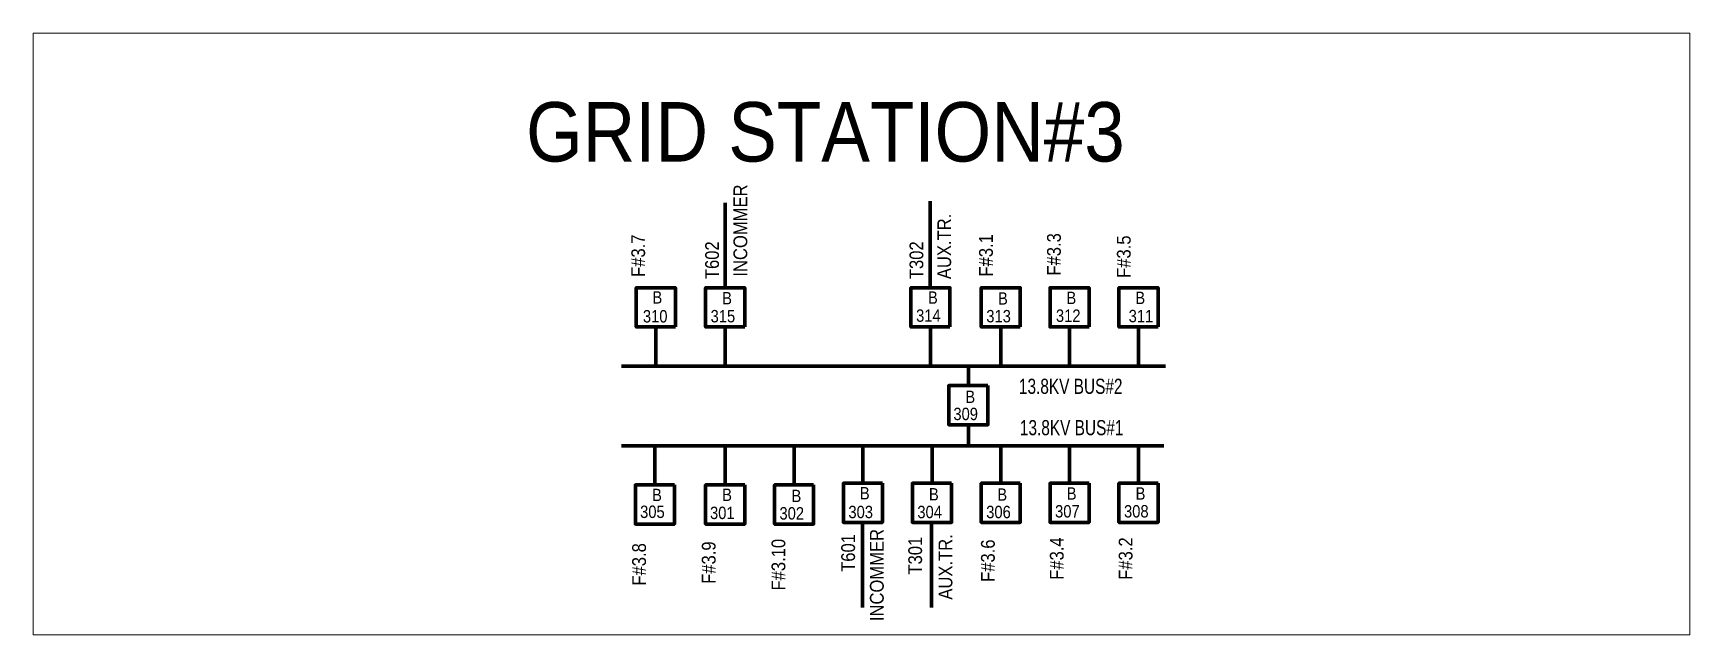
# Model space of a CAD drawing. Header units: metres. Extents: x 65984 to 144644, y -19036 to 23726.
# Drawn here: x 125443 to 127159, y 13770 to 14393 of the extents above; entities that cross this region are included whole.
import ezdxf
from ezdxf.enums import TextEntityAlignment as Align

# ---------------------------------------------------------------- set-up
doc = ezdxf.new("R2010")
doc.units = ezdxf.units.M
doc.header["$MEASUREMENT"] = 0
doc.layers.add('GRID STATION 01', color=7, linetype='Continuous', lineweight=40)
doc.layers.add('O H MAIN FEEDER', color=4, linetype='Continuous', lineweight=100)
doc.styles.add('Style-Arial', font='arial.ttf')
doc.styles.add('Style-msdefault', font='msdefault.shx')

msp = doc.modelspace()

# ---------------------------------------------------------------- linework, layer by layer
at = {"layer": 'GRID STATION 01', "lineweight": 140, "ltscale": 30}
for p, q in [((126159.8, 14129.6), (126159.8, 14217.5)), ((126372.2, 14131.1), (126372.2, 14219.1)), ((126301.9, 13798.7), (126301.9, 13886.7)), ((126373.4, 13798.7), (126373.4, 13886.7))]:
    msp.add_line(p, q, dxfattribs=at)
at = {"layer": 'GRID STATION 01', "lineweight": 211, "ltscale": 0.379284}
for p, q in [((126087.9, 14048.3), (126087.9, 14089.1)), ((126159.8, 14048.3), (126159.8, 14089.1)), ((126372.3, 14048.3), (126372.3, 14089.1)), ((126445.1, 14048.3), (126445.1, 14089.1)), ((126516.4, 14048.3), (126516.4, 14089.1)), ((126587.8, 14048.3), (126587.8, 14089.1)), ((126615.9, 14048.3), (126052.3, 14048.3)), ((126411.6, 14028.3), (126411.6, 14048.3)), ((126411.6, 13987.8), (126411.6, 13967.8)), ((126614.2, 13965.8), (126052.5, 13965.8)), ((126231.1, 13967), (126231.1, 13925.5)), ((126302.4, 13965.8), (126302.4, 13927.2)), ((126374, 13965.8), (126374, 13927.2)), ((126516.4, 13965.8), (126516.4, 13927.2)), ((126587.8, 13965.8), (126587.8, 13927.2))]:
    msp.add_line(p, q, dxfattribs=at)
at = {"layer": 'GRID STATION 01', "color": 3, "lineweight": 211, "ltscale": 0.379284}
msp.add_line((126087.1, 13965.8), (126087.1, 13925.5), dxfattribs=at)
at = {"layer": 'GRID STATION 01', "color": 5, "lineweight": 211, "ltscale": 0.379284}
msp.add_line((126159.8, 13965.8), (126159.8, 13925.5), dxfattribs=at)
at = {"layer": 'GRID STATION 01', "color": 1, "lineweight": 211, "ltscale": 0.379284}
msp.add_line((126445.1, 13965.8), (126445.1, 13927.2), dxfattribs=at)
at = {"layer": 'GRID STATION 01', "color": 1, "lineweight": 106, "ltscale": 0.379284, "flags": 128}
for points in [[(126108.2, 14089.1), (126067.7, 14089.1), (126067.7, 14129.6), (126108.2, 14129.6)], [(126180, 14089.1), (126139.5, 14089.1), (126139.5, 14129.6), (126180, 14129.6)], [(126392.5, 14089.1), (126352.1, 14089.1), (126352.1, 14129.6), (126392.5, 14129.6)], [(126465.3, 14089.1), (126424.9, 14089.1), (126424.9, 14129.6), (126465.3, 14129.6)], [(126536.7, 14089.1), (126496.2, 14089.1), (126496.2, 14129.6), (126536.7, 14129.6)], [(126608, 14089.1), (126567.5, 14089.1), (126567.5, 14129.6), (126608, 14129.6)], [(126251.4, 13925.5), (126210.9, 13925.5), (126210.9, 13885), (126251.4, 13885)], [(126322.7, 13927.2), (126282.2, 13927.2), (126282.2, 13886.7), (126322.7, 13886.7)], [(126394.2, 13927.2), (126353.7, 13927.2), (126353.7, 13886.7), (126394.2, 13886.7)], [(126465.3, 13927.2), (126424.9, 13927.2), (126424.9, 13886.7), (126465.3, 13886.7)], [(126536.7, 13927.2), (126496.2, 13927.2), (126496.2, 13886.7), (126536.7, 13886.7)], [(126608, 13927.2), (126567.5, 13927.2), (126567.5, 13886.7), (126608, 13886.7)]]:
    msp.add_lwpolyline(points, close=True, dxfattribs=at)
at = {"layer": 'GRID STATION 01', "lineweight": 106, "ltscale": 0.379284, "flags": 128}
msp.add_lwpolyline([(126431.8, 14028.3), (126391.3, 14028.3), (126391.3, 13987.8), (126431.8, 13987.8)], close=True, dxfattribs=at)
at = {"layer": 'GRID STATION 01', "color": 3, "lineweight": 106, "ltscale": 0.379284, "flags": 128}
msp.add_lwpolyline([(126107.3, 13925.5), (126066.8, 13925.5), (126066.8, 13885), (126107.3, 13885)], close=True, dxfattribs=at)
at = {"layer": 'GRID STATION 01', "color": 5, "lineweight": 106, "ltscale": 0.379284, "flags": 128}
msp.add_lwpolyline([(126180, 13925.5), (126139.5, 13925.5), (126139.5, 13885), (126180, 13885)], close=True, dxfattribs=at)
at = {"layer": 'O H MAIN FEEDER', "color": 140, "linetype": 'Continuous', "lineweight": 13, "flags": 128}
msp.add_lwpolyline([(125443.2, 14393.1), (127158.7, 14393.1), (127158.7, 13770.3), (125443.2, 13770.3)], close=True, dxfattribs=at)

# ---------------------------------------------------------------- texts
at = {"layer": 'GRID STATION 01', "linetype": 'Continuous', "lineweight": 40, "style": 'Style-Arial'}
for s, height, width, p in [('GRID STATION#3', 61.535, 0.877058, (126263.6, 14291)), ('13.8KV BUS#2', 15.692, 0.727273, (126517.6, 14027.6)), ('13.8KV BUS#1', 15.692, 0.727273, (126518.6, 13984.8))]:
    msp.add_text(s, height=height, dxfattribs=dict(at, width=width)).set_placement(p, align=Align.MIDDLE_CENTER)
at = {"layer": 'GRID STATION 01', "linetype": 'Continuous', "lineweight": 40, "style": 'Style-msdefault', "width": 0.9}
for s, p in [('INCOMMER', (126168.4, 14141.1)), ('AUX.TR.', (126379.5, 14138.5)), ('F#3.7', (126062.6, 14140.8)), ('T602', (126139.1, 14138.5)), ('T302', (126350.7, 14138.5)), ('F#3.1', (126422.7, 14141.2)), ('F#3.3', (126493.1, 14142.2)), ('F#3.5', (126565.4, 14139.8)), ('INCOMMER', (126309.7, 13784.5)), ('F#3.10', (126207.8, 13816.2)), ('T601', (126280, 13835.5)), ('T301', (126349.4, 13832.7)), ('AUX.TR.', (126380.8, 13806.7)), ('F#3.4', (126496, 13827.3)), ('F#3.2', (126567.3, 13827.3))]:
    msp.add_text(s, height=14.27, rotation=90, dxfattribs=at).set_placement(p, align=Align.TOP_LEFT)
at = {"layer": 'GRID STATION 01', "linetype": 'Continuous', "lineweight": 40, "style": 'Style-msdefault', "width": 0.888889}
for s, height, p in [('B', 12.8, (126084.5, 14126)), ('B', 12.8, (126156.7, 14125.2)), ('B', 12.8, (126369.8, 14125.8)), ('B', 12.8, (126442.3, 14124.9)), ('B', 12.8, (126513.2, 14125.5)), ('B', 12.8, (126584.5, 14125.5)), ('310', 12.84, (126074.6, 14106.5)), ('315', 12.84, (126144.7, 14106.6)), ('314', 12.84, (126357.5, 14107.2)), ('313', 12.84, (126430.2, 14106.6)), ('312', 12.84, (126502.3, 14107.1)), ('311', 12.84, (126577.6, 14106.7)), ('B', 12.8, (126408.5, 14023.1)), ('309', 12.84, (126396.1, 14005.4)), ('B', 12.8, (126228.5, 13920.5)), ('B', 12.8, (126299.3, 13923.3)), ('B', 12.8, (126370.8, 13922.2)), ('B', 12.8, (126513.5, 13923)), ('B', 12.8, (126584.8, 13923)), ('302', 12.84, (126216, 13902.5)), ('303', 12.84, (126287.4, 13903.9)), ('304', 12.84, (126358.8, 13903.9)), ('307', 12.84, (126501.4, 13904.6)), ('308', 12.84, (126572.8, 13904.6))]:
    msp.add_text(s, height=height, dxfattribs=at).set_placement(p, align=Align.TOP_LEFT)
at = {"layer": 'GRID STATION 01', "color": 3, "linetype": 'Continuous', "lineweight": 40, "style": 'Style-msdefault', "width": 0.888889}
for s, height, p in [('B', 12.8, (126084.1, 13921.5)), ('305', 12.84, (126071.7, 13904.1))]:
    msp.add_text(s, height=height, dxfattribs=at).set_placement(p, align=Align.TOP_LEFT)
at = {"layer": 'GRID STATION 01', "color": 5, "linetype": 'Continuous', "lineweight": 40, "style": 'Style-msdefault', "width": 0.888889}
for s, height, p in [('B', 12.8, (126156.7, 13921.7)), ('301', 12.84, (126144.1, 13903))]:
    msp.add_text(s, height=height, dxfattribs=at).set_placement(p, align=Align.TOP_LEFT)
at = {"layer": 'GRID STATION 01', "color": 1, "linetype": 'Continuous', "lineweight": 40, "style": 'Style-msdefault', "width": 0.888889}
for s, height, p in [('B', 12.8, (126441.6, 13921.9)), ('306', 12.84, (126430.1, 13903.9))]:
    msp.add_text(s, height=height, dxfattribs=at).set_placement(p, align=Align.TOP_LEFT)
at = {"layer": 'GRID STATION 01', "color": 3, "linetype": 'Continuous', "lineweight": 40, "style": 'Style-msdefault', "width": 0.9}
msp.add_text('F#3.8', height=14.27, rotation=90, dxfattribs=at).set_placement((126063.5, 13821.3), align=Align.TOP_LEFT)
at = {"layer": 'GRID STATION 01', "color": 5, "linetype": 'Continuous', "lineweight": 40, "style": 'Style-msdefault', "width": 0.9}
msp.add_text('F#3.9', height=14.27, rotation=90, dxfattribs=at).set_placement((126135.6, 13823.1), align=Align.TOP_LEFT)
at = {"layer": 'GRID STATION 01', "color": 1, "linetype": 'Continuous', "lineweight": 40, "style": 'Style-msdefault', "width": 0.9}
msp.add_text('F#3.6', height=14.27, rotation=90, dxfattribs=at).set_placement((126424.7, 13825.1), align=Align.TOP_LEFT)

doc.saveas('drawing.dxf')
